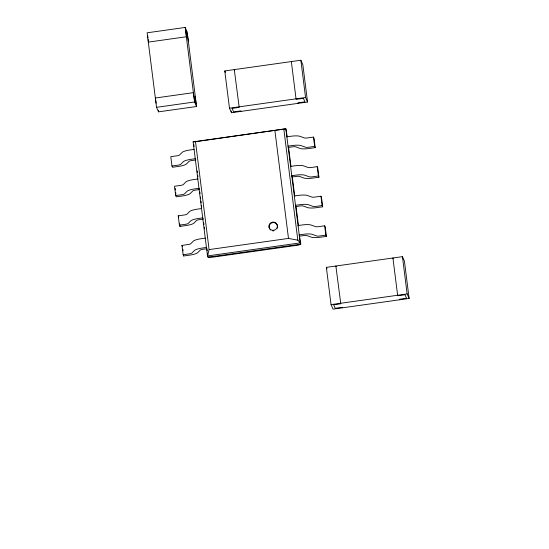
<?xml version="1.0" encoding="UTF-8"?>
<svg xmlns="http://www.w3.org/2000/svg" width="549" height="549" viewBox="0 0 549 549"><rect width="100%" height="100%" fill="white"/><g stroke="black" fill="none" stroke-linecap="round" stroke-linejoin="round"><path stroke-width="0.82" d="M208.064 257.2L300.79 244.154L300.234 242.898L207.508 255.944L193.124 141.827L195.506 141.752L209.1 249.589L207.508 255.944L208.064 257.2L212.696 257.172L298.642 245.087L300.79 244.154L299.219 234.869L304.16 234.183A9.216 2.024 -7.2 0 1 311.956 234.251L316.814 235.995A3.17 0.693 -7.2 0 0 319.484 236.015L325.845 235.123L326.401 236.379L320.362 237.23A9.189 2.018 -7.2 0 1 311.242 237.154L306.953 235.59A3.198 0.7 -7.2 0 0 303.775 235.562L299.775 236.125M195.506 141.752L285.851 128.789L287.251 136.77M185.178 27.45L147.132 32.803L156.527 107.323L158.524 111.845L196.563 106.499L187.168 31.972L185.178 27.45L194.566 101.97L196.563 106.499M224.774 70.945L300.859 60.239L302.849 64.761L307.55 102.025L231.465 112.73L229.475 108.201L224.774 70.945L225.44 72.447M156.527 107.323L194.566 101.97M229.475 108.201L305.553 97.502L307.55 102.025M193.124 141.827L285.851 128.789L300.234 242.898L297.826 240.174L283.833 129.2M194.078 149.397L189.144 150.103A9.216 2.024 -7.2 0 0 182.323 152.224L179.475 155.051A3.17 0.693 -7.2 0 1 177.135 155.779L170.78 156.678L171.954 165.997L172.51 167.253L178.549 166.402A9.189 2.018 -7.2 0 0 186.536 163.925L189.021 161.399A3.198 0.7 -7.2 0 1 191.807 160.534L195.808 159.972L195.252 158.716L190.325 159.416A9.216 2.024 -7.2 0 0 183.496 161.543L180.648 164.371A3.17 0.693 -7.2 0 1 178.308 165.098L171.954 165.997M286.859 136.825L291.8 136.138A9.216 2.024 -7.2 0 1 299.596 136.207L304.455 137.95A3.17 0.693 -7.2 0 0 307.124 137.971L313.486 137.078L314.042 138.334L315.215 147.654L309.176 148.505A9.189 2.018 -7.2 0 1 300.056 148.429L295.767 146.858A3.198 0.7 -7.2 0 0 292.59 146.83L288.589 147.393L288.04 146.137L292.974 145.451A9.216 2.024 -7.2 0 1 300.77 145.519L305.628 147.262A3.17 0.693 -7.2 0 0 308.305 147.283L314.666 146.398L315.215 147.654M197.805 178.974L192.877 179.674A9.216 2.024 -7.2 0 0 186.049 181.801L183.201 184.629A3.17 0.693 -7.2 0 1 180.861 185.356L174.507 186.255L175.68 195.574L176.236 196.83L182.275 195.979A9.189 2.018 -7.2 0 0 190.27 193.495L192.754 190.977A3.198 0.7 -7.2 0 1 195.533 190.112L199.534 189.549L198.985 188.286L194.051 188.993A9.216 2.024 -7.2 0 0 187.223 191.114L184.382 193.948A3.17 0.693 -7.2 0 1 182.035 194.669L175.68 195.574M290.593 166.395L295.527 165.716A9.216 2.024 -7.2 0 1 303.322 165.777L308.181 167.527A3.17 0.693 -7.2 0 0 310.858 167.548L317.219 166.656L317.768 167.912L318.948 177.231L312.909 178.075A9.189 2.018 -7.2 0 1 303.789 178.006L299.5 176.435A3.198 0.7 -7.2 0 0 296.316 176.407L292.322 176.97L291.766 175.714L296.707 175.028A9.216 2.024 -7.2 0 1 304.496 175.097L309.362 176.84A3.17 0.693 -7.2 0 0 312.031 176.86L318.393 175.975L318.948 177.231M201.538 208.551L196.604 209.251A9.216 2.024 -7.2 0 0 189.776 211.379L186.934 214.206A3.17 0.693 -7.2 0 1 184.594 214.934L178.233 215.832L179.406 225.145L179.962 226.401L186.001 225.557A9.189 2.018 -7.2 0 0 193.996 223.072L196.48 220.554A3.198 0.7 -7.2 0 1 199.266 219.682L203.267 219.12L202.711 217.864L197.777 218.571A9.216 2.024 -7.2 0 0 190.956 220.691L188.108 223.518A3.17 0.693 -7.2 0 1 185.768 224.246L179.406 225.145M294.319 195.972L299.26 195.286A9.216 2.024 -7.2 0 1 307.049 195.355L311.914 197.098A3.17 0.693 -7.2 0 0 314.584 197.125L320.945 196.233L321.501 197.489L322.675 206.808L316.636 207.652A9.189 2.018 -7.2 0 1 307.515 207.584L303.226 206.012A3.198 0.7 -7.2 0 0 300.049 205.985L296.048 206.548L295.492 205.292L300.433 204.605A9.216 2.024 -7.2 0 1 308.222 204.674L313.088 206.417A3.17 0.693 -7.2 0 0 315.757 206.438L322.119 205.546L322.675 206.808M205.264 238.129L200.33 238.829A9.216 2.024 -7.2 0 0 193.509 240.956L190.661 243.783A3.17 0.693 -7.2 0 1 188.321 244.511L181.959 245.41L183.14 254.722L183.689 255.978L189.728 255.134A9.189 2.018 -7.2 0 0 197.722 252.65L200.207 250.131A3.198 0.7 -7.2 0 1 202.993 249.26L206.994 248.697M298.045 225.55L302.986 224.864A9.216 2.024 -7.2 0 1 310.775 224.932L315.641 226.675A3.17 0.693 -7.2 0 0 318.31 226.696L324.672 225.811L325.228 227.066L326.401 236.379M206.438 247.441L201.504 248.148A9.216 2.024 -7.2 0 0 194.682 250.269L191.834 253.096A3.17 0.693 -7.2 0 1 189.494 253.823L183.14 254.722M209.1 249.589L288.493 238.417L297.826 240.174M326.36 267.356L402.438 256.658L404.435 261.18L409.129 298.443L333.051 309.142L331.054 304.62L326.36 267.356L327.026 268.866M331.054 304.62L407.138 293.921L409.129 298.443M393.153 258.497L392.926 257.996L397.627 295.259L397.847 295.76L404.984 294.758L406.534 298.272L399.398 299.28L399.624 299.781M298.038 103.363L297.819 102.862L304.949 101.86L303.398 98.34L296.268 99.342L296.041 98.841L291.347 61.577M336.091 266.526L335.871 266.018L340.785 303.782L333.655 304.791L335.206 308.305L342.336 307.303L342.562 307.804M234.505 70.107L234.286 69.606L239.206 107.371L232.069 108.373L233.62 111.893L240.757 110.884L240.977 111.392M188.348 41.292L187.243 33.798L185.692 30.284L186.571 37.27L186.351 36.762L148.312 42.115L148.532 42.616L148.141 39.514M195.389 97.18L195.169 96.679L196.048 103.665L194.497 100.144L193.392 92.657L155.353 98.01L156.163 103.171M178.233 215.832L178.789 217.088M181.959 245.41L182.515 246.666M402.438 256.658L407.138 293.921M313.486 137.078L314.666 146.398M317.219 166.656L318.393 175.975M320.945 196.233L322.119 205.546M324.672 225.811L325.845 235.123M300.859 60.239L305.553 97.502M288.534 146.926L290.977 166.347M292.26 176.504L294.765 196.405M296.048 206.548L298.491 225.962M274.898 130.587L288.493 238.417M231.253 111.035L231.465 112.73M193.893 144.771L194.106 146.453M197.194 170.945L197.407 172.633M197.722 175.165L197.935 176.853M199.85 192.033L200.056 193.694M200.474 197.009L200.687 198.669M200.996 201.154L201.208 202.814M201.524 205.299L201.73 206.959M203.748 222.963L203.96 224.651M204.283 227.183L204.496 228.878M207.048 249.164L207.254 250.769M207.556 253.185L207.762 254.791M175.165 188.362L175.378 190.05M175.701 192.596L175.913 194.284M179.64 223.862L179.962 226.401M182.838 249.205L183.05 250.9M183.476 254.29L183.689 255.978M158.311 110.157L158.524 111.845M147.647 35.63L147.942 37.963M270.746 230.045A4.262 4.145 -23.8 0 1 271.261 223.127A4.262 4.145 -23.8 0 1 277.561 226.119M277.554 227.204A4.262 4.145 -23.8 0 1 277.259 228.26M273.876 230.834A4.262 4.145 -23.8 0 1 272.764 230.848M272.544 230.34A4.262 4.145 -23.8 0 0 277.06 224.568A4.262 4.145 -23.8 0 0 269.785 223.711A4.262 4.145 -23.8 0 0 272.544 230.34"/></g></svg>
